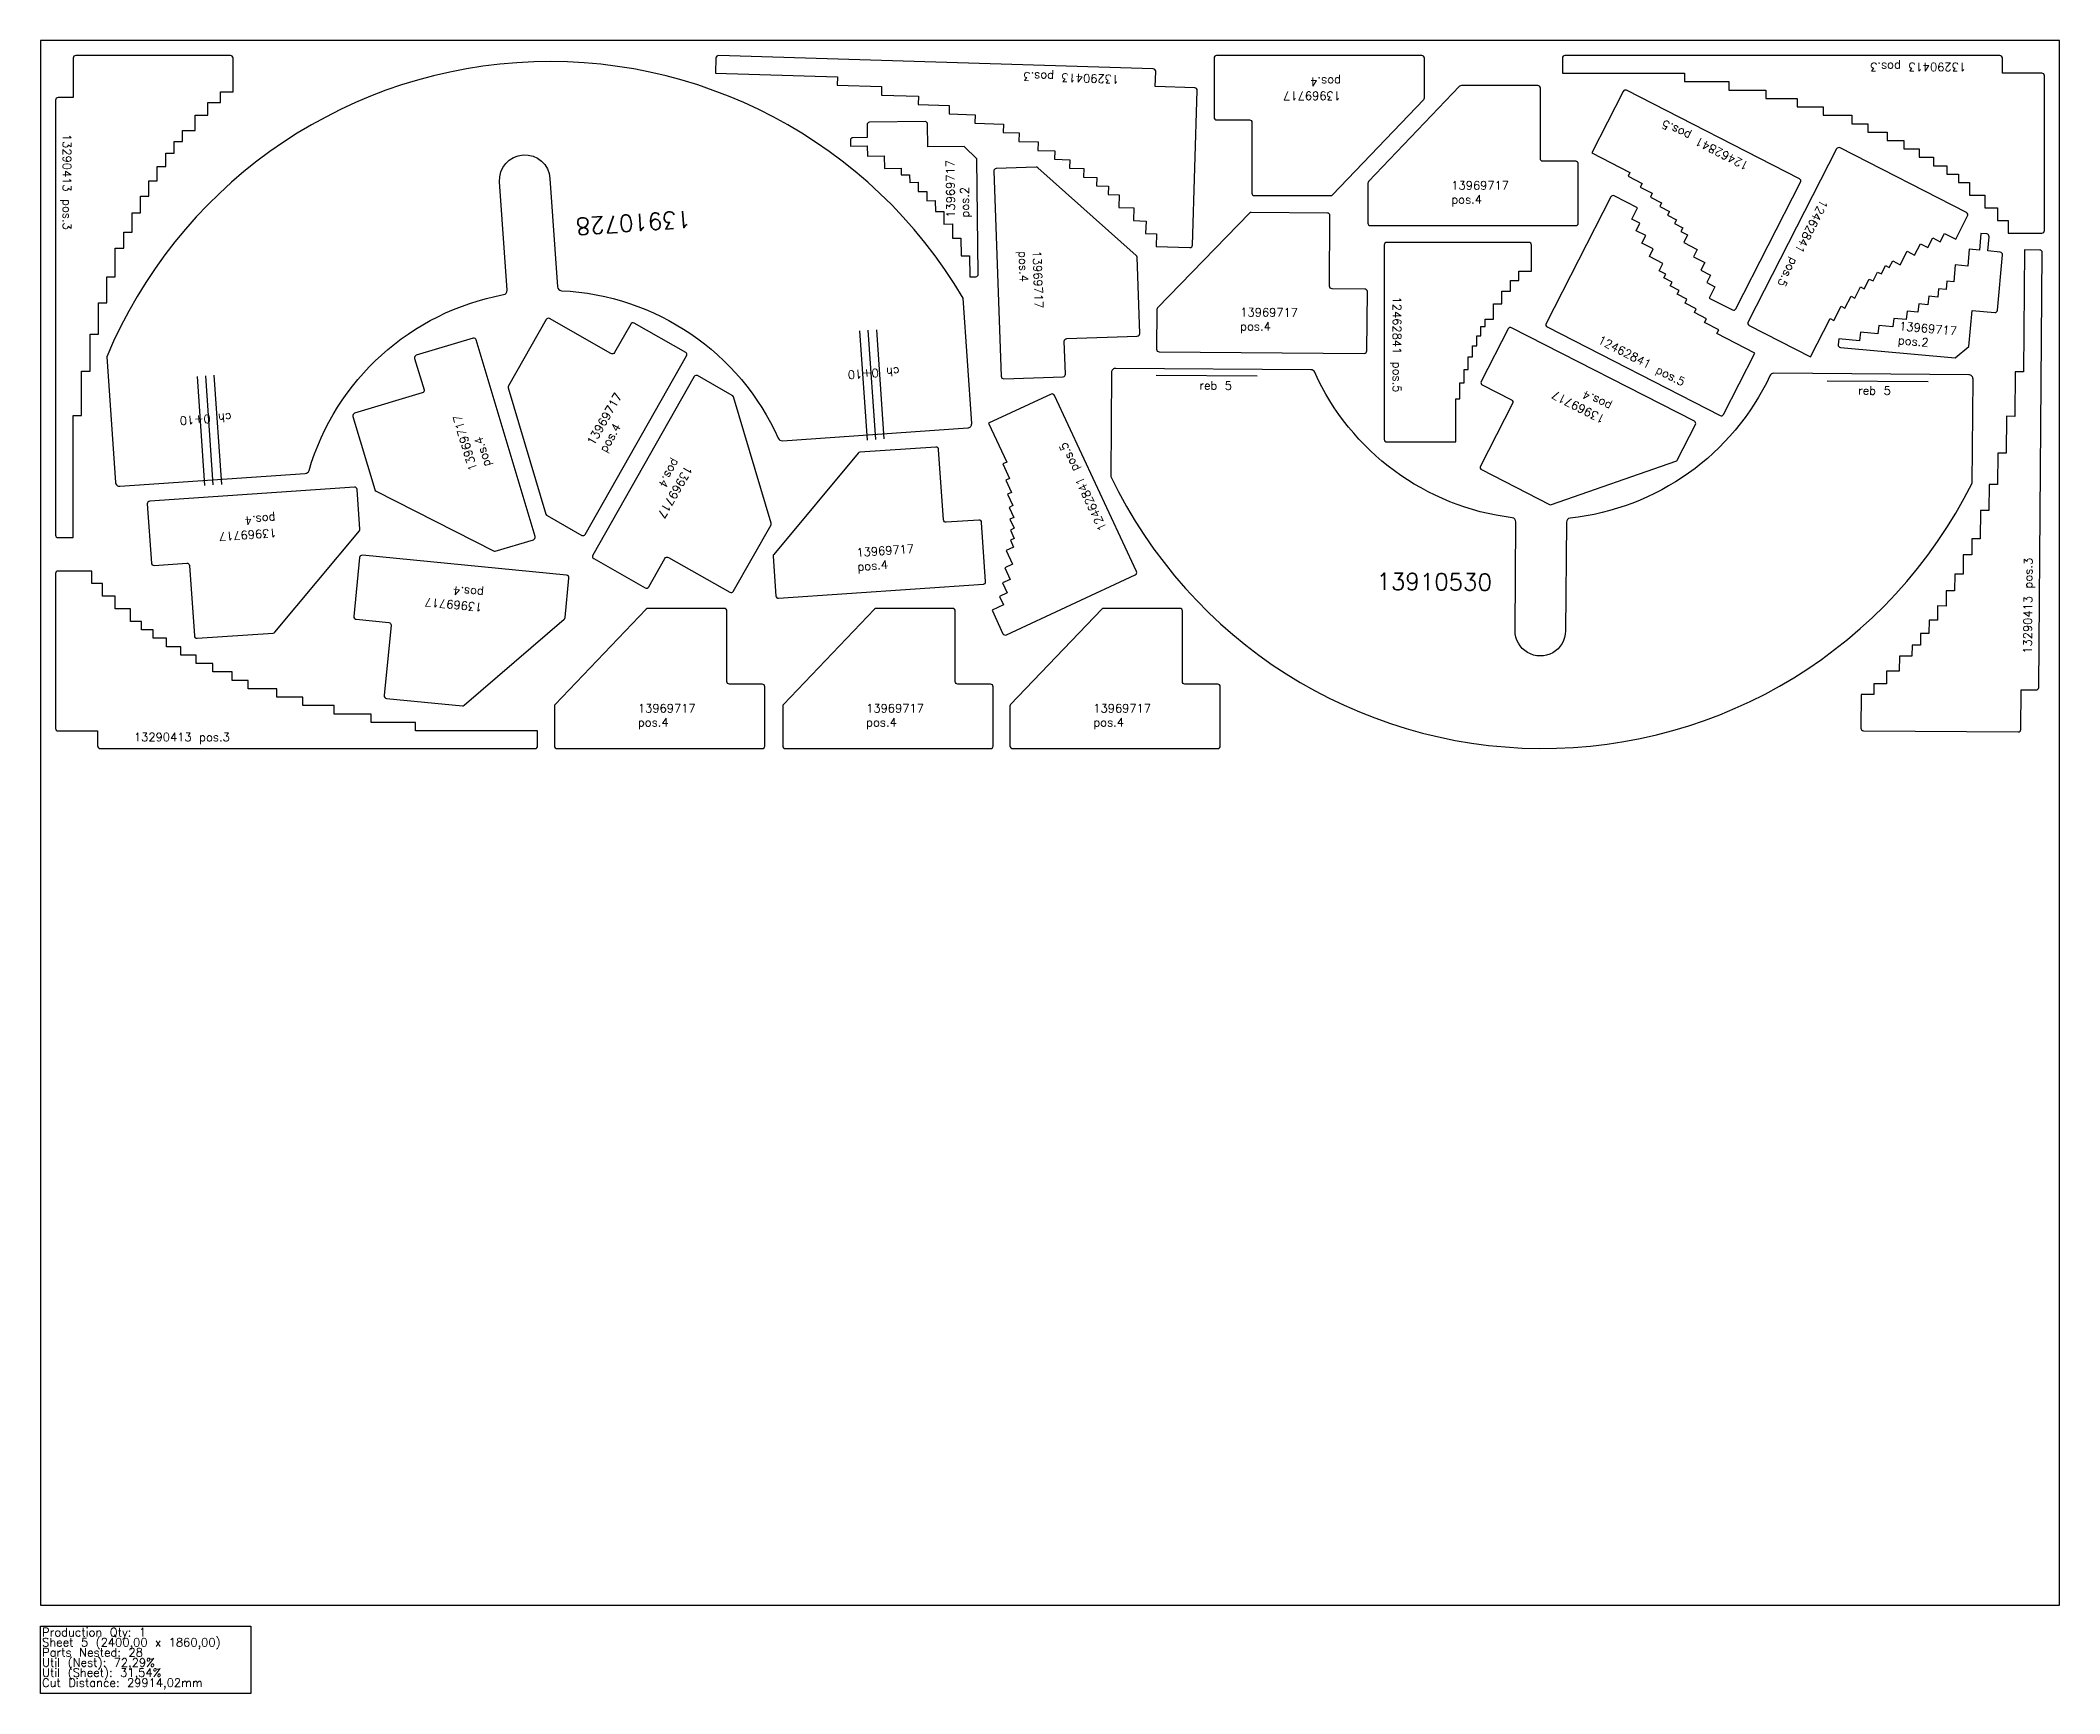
# Model space of a CAD drawing. Header units: millimetres. Extents: x 10080 to 12480, y -105 to 1860.
import ezdxf

# ---------------------------------------------------------------- set-up
doc = ezdxf.new("R2010")
doc.units = ezdxf.units.MM
for name, color, linetype in [('12462841', 7, 'Continuous'), ('13290413', 7, 'Continuous'), ('13910530', 7, 'Continuous'), ('13969717', 7, 'Continuous'), ('Chanfro', 7, 'Continuous'), ('Rebaixo', 7, 'Continuous'), ('sheet', 24, 'Continuous'), ('Stats', 7, 'Continuous'), ('Texto', 7, 'Continuous')]:
    doc.layers.add(name, color=color, linetype=linetype)
doc.styles.get("Standard").update_dxf_attribs({"font": 'txt.shx'})

msp = doc.modelspace()

# ---------------------------------------------------------------- linework, layer by layer
at = {"color": 1}
msp.add_lwpolyline([(10159, 1483.8), (10169.3, 1334.6, 0.414214), (10174.6, 1330), (10394.9, 1345.1, 0.313978), (10399.3, 1348.7, -0.28246), (10630.6, 1557.8, 0.380698), (10634.7, 1563.1), (10625.8, 1691.8, -0.999988), (10685.7, 1695.9), (10694.6, 1567.2, 0.380698), (10699.3, 1562.5, -0.28246), (10957.1, 1387.1, 0.313978), (10962, 1384.1), (11182.2, 1399.3, 0.414214), (11186.9, 1404.6), (11176.6, 1553.8, 0.618513)], format="xyb", close=True, dxfattribs=at)
at = {"layer": '12462841', "color": 1}
for points in [[(11965.3, 1800.7, 0.414214), (11961.2, 1799.3), (11923.9, 1726.4), (11969.3, 1703.1), (11967, 1698.7), (11983.9, 1690), (11981.6, 1685.6), (11995.9, 1678.3), (11993.6, 1673.8), (12006.9, 1667), (12004.7, 1662.5), (12016.2, 1656.6), (12014, 1652.2), (12024.6, 1646.7), (12022.4, 1642.2), (12032.2, 1637.2), (12029.9, 1632.8), (12037.9, 1628.7), (12033.3, 1619.8), (12049.4, 1611.6), (12044.8, 1602.7), (12058.2, 1595.8), (12053.6, 1586.9), (12065.2, 1581), (12060.6, 1572.1), (12070.4, 1567.1), (12063.6, 1553.7), (12091.2, 1539.6, 0.414214), (12095.2, 1540.9), (12172.2, 1691.4, 0.414214), (12170.9, 1695.4)], [(12109.7, 1525.4, 0.414214), (12111, 1521.3), (12184, 1484), (12207.2, 1529.4), (12211.7, 1527.1), (12220.4, 1544), (12224.8, 1541.7), (12232.1, 1556), (12236.5, 1553.7), (12243.4, 1567), (12247.8, 1564.8), (12253.7, 1576.3), (12258.2, 1574.1), (12263.7, 1584.7), (12268.1, 1582.5), (12273.1, 1592.3), (12277.6, 1590), (12281.7, 1598), (12290.6, 1593.4), (12298.8, 1609.5), (12307.7, 1604.9), (12314.5, 1618.3), (12323.4, 1613.7), (12329.3, 1625.3), (12338.2, 1620.7), (12343.3, 1630.5), (12356.6, 1623.7), (12370.7, 1651.3, 0.414214), (12369.4, 1655.3), (12219, 1732.3, 0.414214), (12215, 1731)], [(12076.5, 1414.1, 0.414214), (12080.5, 1415.4), (12117.9, 1488.4), (12072.5, 1511.7), (12074.8, 1516.1), (12057.9, 1524.8), (12060.1, 1529.2), (12045.9, 1536.5), (12048.2, 1541), (12034.8, 1547.8), (12037.1, 1552.3), (12025.5, 1558.2), (12027.8, 1562.6), (12017.1, 1568.1), (12019.4, 1572.6), (12009.6, 1577.6), (12011.9, 1582), (12003.9, 1586.1), (12008.4, 1595), (11992.4, 1603.2), (11997, 1612.1), (11983.6, 1619), (11988.2, 1627.9), (11976.6, 1633.8), (11981.2, 1642.7), (11971.4, 1647.7), (11978.2, 1661), (11950.6, 1675.2, 0.414214), (11946.6, 1673.9), (11869.6, 1523.4, 0.414214), (11870.9, 1519.4)], [(11677.2, 1385.8, 0.414214), (11680.2, 1382.8), (11762.2, 1382.8), (11762.2, 1433.8), (11767.2, 1433.8), (11767.2, 1452.8), (11772.2, 1452.8), (11772.2, 1468.8), (11777.2, 1468.8), (11777.2, 1483.8), (11782.2, 1483.8), (11782.2, 1496.8), (11787.2, 1496.8), (11787.2, 1508.8), (11792.2, 1508.8), (11792.2, 1519.8), (11797.2, 1519.8), (11797.2, 1528.8), (11807.2, 1528.8), (11807.2, 1546.8), (11817.2, 1546.8), (11817.2, 1561.8), (11827.2, 1561.8), (11827.2, 1574.8), (11837.2, 1574.8), (11837.2, 1585.8), (11852.2, 1585.8), (11852.2, 1616.8, 0.414214), (11849.2, 1619.8), (11680.2, 1619.8, 0.414214), (11677.2, 1616.8)], [(11285.2, 1438.1, 0.414214), (11281.3, 1439.6), (11206.9, 1404.9), (11228.5, 1358.7), (11223.9, 1356.6), (11231.9, 1339.4), (11227.4, 1337.3), (11234.2, 1322.8), (11229.6, 1320.6), (11236, 1307), (11231.4, 1304.9), (11236.9, 1293.1), (11232.4, 1291), (11237.5, 1280.2), (11232.9, 1278), (11237.6, 1268.1), (11233, 1266), (11236.8, 1257.8), (11227.8, 1253.6), (11235.4, 1237.3), (11226.3, 1233), (11232.6, 1219.4), (11223.6, 1215.2), (11229.1, 1203.4), (11220, 1199.2), (11224.6, 1189.2), (11211.1, 1182.9), (11224.1, 1154.8, 0.414214), (11228.1, 1153.4), (11381.3, 1224.7, 0.414214), (11382.8, 1228.7)]]:
    msp.add_lwpolyline(points, format="xyb", close=True, dxfattribs=at)
at = {"layer": '13290413', "color": 1}
for points in [[(10119, 1792), (10101, 1792, 0.414214), (10098, 1789), (10098, 1272, 0.414214), (10101, 1269), (10119, 1269), (10119, 1414), (10129, 1414), (10129, 1467), (10139, 1467), (10139, 1511), (10149, 1511), (10149, 1548), (10159, 1548), (10159, 1579), (10169, 1579), (10169, 1613), (10179, 1613), (10179, 1632), (10189, 1632), (10189, 1655), (10199, 1655), (10199, 1675), (10209, 1675), (10209, 1693), (10219, 1693), (10219, 1710), (10229, 1710), (10229, 1726), (10239, 1726), (10239, 1740), (10249, 1740), (10249, 1753), (10264, 1753), (10264, 1771), (10279, 1771), (10279, 1786), (10294, 1786), (10294, 1799), (10309, 1799), (10309, 1839, 0.414214), (10306, 1842), (10122, 1842, 0.414214), (10119, 1839)], [(11405.1, 1805.1), (11405.6, 1823.1, 0.414214), (11402.7, 1826.2), (10886, 1842, 0.414214), (10882.9, 1839.1), (10882.3, 1821.1), (11027.3, 1816.6), (11027, 1806.6), (11079.9, 1805), (11079.6, 1795), (11123.6, 1793.7), (11123.3, 1783.7), (11160.3, 1782.6), (11160, 1772.6), (11191, 1771.6), (11190.7, 1761.6), (11224.6, 1760.6), (11224.3, 1750.6), (11243.3, 1750), (11243, 1740), (11266, 1739.3), (11265.7, 1729.3), (11285.7, 1728.7), (11285.4, 1718.7), (11303.4, 1718.1), (11303.1, 1708.2), (11320.1, 1707.6), (11319.8, 1697.6), (11335.8, 1697.1), (11335.4, 1687.2), (11349.4, 1686.7), (11349.1, 1676.7), (11362.1, 1676.3), (11361.7, 1661.3), (11379.7, 1660.8), (11379.2, 1645.8), (11394.2, 1645.3), (11393.7, 1630.3), (11406.7, 1629.9), (11406.3, 1615), (11446.3, 1613.7, 0.414214), (11449.3, 1616.6), (11455, 1800.6, 0.414214), (11452.1, 1803.6)], [(12412, 1821), (12412, 1839, 0.414214), (12409, 1842), (11892, 1842, 0.414214), (11889, 1839), (11889, 1821), (12034, 1821), (12034, 1811), (12087, 1811), (12087, 1801), (12131, 1801), (12131, 1791), (12168, 1791), (12168, 1781), (12199, 1781), (12199, 1771), (12233, 1771), (12233, 1761), (12252, 1761), (12252, 1751), (12275, 1751), (12275, 1741), (12295, 1741), (12295, 1731), (12313, 1731), (12313, 1721), (12330, 1721), (12330, 1711), (12346, 1711), (12346, 1701), (12360, 1701), (12360, 1691), (12373, 1691), (12373, 1676), (12391, 1676), (12391, 1661), (12406, 1661), (12406, 1646), (12419, 1646), (12419, 1631), (12459, 1631, 0.414214), (12462, 1634), (12462, 1818, 0.414214), (12459, 1821)], [(12434.2, 1088), (12452.2, 1087.9, 0.414214), (12455.2, 1090.8), (12459.4, 1607.8, 0.414214), (12456.4, 1610.8), (12438.4, 1611), (12437.2, 1466), (12427.2, 1466.1), (12426.8, 1413.1), (12416.8, 1413.2), (12416.4, 1369.2), (12406.4, 1369.2), (12406.1, 1332.2), (12396.1, 1332.3), (12395.9, 1301.3), (12385.9, 1301.4), (12385.6, 1267.4), (12375.6, 1267.5), (12375.5, 1248.5), (12365.5, 1248.6), (12365.3, 1225.6), (12355.3, 1225.7), (12355.1, 1205.7), (12345.1, 1205.7), (12345, 1187.7), (12335, 1187.8), (12334.8, 1170.8), (12324.8, 1170.9), (12324.7, 1154.9), (12314.7, 1155), (12314.6, 1141), (12304.6, 1141.1), (12304.5, 1128.1), (12289.5, 1128.2), (12289.3, 1110.2), (12274.3, 1110.3), (12274.2, 1095.3), (12259.2, 1095.4), (12259.1, 1082.4), (12244.1, 1082.5), (12243.8, 1042.5, 0.414214), (12246.8, 1039.5), (12430.8, 1038, 0.414214), (12433.8, 1041)], [(10148, 1039.3), (10148, 1021.3, 0.414214), (10151, 1018.3), (10668, 1018.3, 0.414214), (10671, 1021.3), (10671, 1039.3), (10526, 1039.3), (10526, 1049.3), (10473, 1049.3), (10473, 1059.3), (10429, 1059.3), (10429, 1069.3), (10392, 1069.3), (10392, 1079.3), (10361, 1079.3), (10361, 1089.3), (10327, 1089.3), (10327, 1099.3), (10308, 1099.3), (10308, 1109.3), (10285, 1109.3), (10285, 1119.3), (10265, 1119.3), (10265, 1129.3), (10247, 1129.3), (10247, 1139.3), (10230, 1139.3), (10230, 1149.3), (10214, 1149.3), (10214, 1159.3), (10200, 1159.3), (10200, 1169.3), (10187, 1169.3), (10187, 1184.3), (10169, 1184.3), (10169, 1199.3), (10154, 1199.3), (10154, 1214.3), (10141, 1214.3), (10141, 1229.3), (10101, 1229.3, 0.414214), (10098, 1226.3), (10098, 1042.3, 0.414214), (10101, 1039.3)]]:
    msp.add_lwpolyline(points, format="xyb", close=True, dxfattribs=at)
at = {"layer": '13910530', "color": 1}
msp.add_lwpolyline([(12376.1, 1333.9), (12377.1, 1457.4, 0.414214), (12372.1, 1462.5), (12140.2, 1464.3, 0.292513), (12135.7, 1461.4, -0.261349), (11898.2, 1292.1, 0.380698), (11893.8, 1287.2), (11892.8, 1158.1, -1.000012), (11832.8, 1158.6), (11833.8, 1287.6, 0.380698), (11829.4, 1292.6, -0.261349), (11594.6, 1465.5, 0.292513), (11590.1, 1468.5), (11358.2, 1470.2, 0.414214), (11353.1, 1465.3), (11352.2, 1341.8, 0.624001)], format="xyb", close=True, dxfattribs=at)
at = {"layer": '13969717', "color": 1}
for points in [[(11722, 1842), (11478, 1842, 0.414214), (11475, 1839), (11475, 1768.5, 0.414214), (11478, 1765.5), (11517, 1765.5, -0.414214), (11520, 1762.5), (11520, 1678.5, 0.414214), (11523, 1675.5), (11613.7, 1675.5, 0.204693), (11615.9, 1676.4), (11724.2, 1789.6, 0.193144), (11725, 1791.7), (11725, 1839, 0.414214)], [(11660.8, 1639.8), (11904.8, 1639.8, 0.414214), (11907.8, 1642.8), (11907.8, 1713.3, 0.414214), (11904.8, 1716.3), (11865.8, 1716.3, -0.414214), (11862.8, 1719.3), (11862.8, 1803.3, 0.414214), (11859.8, 1806.3), (11769.1, 1806.3, 0.204693), (11766.9, 1805.4), (11658.7, 1692.2, 0.193144), (11657.8, 1690.1), (11657.8, 1642.8, 0.414214)], [(11184.7, 1579), (11191.7, 1579.1, 0.414214), (11194.7, 1582.1), (11193, 1719.1), (11177.8, 1733.9), (11134.8, 1733.4), (11134.5, 1760.4, 0.414214), (11131.5, 1763.4), (11065.5, 1762.6, 0.414214), (11062.5, 1759.5), (11062.7, 1744.5), (11045.7, 1744.3, 0.414214), (11042.7, 1741.3), (11042.8, 1734.3), (11062.8, 1734.5), (11063, 1722.5), (11083, 1722.8), (11083.2, 1707.8), (11103.2, 1708), (11103.2, 1700), (11113.2, 1700.2), (11113.4, 1691.2), (11123.4, 1691.3), (11123.5, 1680.3), (11133.5, 1680.4), (11133.6, 1669.4), (11143.6, 1669.5), (11143.8, 1656.5), (11153.8, 1656.6), (11154, 1641.6), (11164, 1641.8), (11164.2, 1624.8), (11174.2, 1624.9), (11174.4, 1603.9), (11184.4, 1604)], [(11213.2, 1704.5), (11221.9, 1460.7, 0.414214), (11225.1, 1457.8), (11295.5, 1460.3, 0.414214), (11298.4, 1463.4), (11297, 1502.4, -0.414214), (11299.9, 1505.5), (11383.8, 1508.5, 0.414214), (11386.7, 1511.6), (11383.5, 1602.3, 0.204693), (11382.5, 1604.4), (11265.5, 1708.6, 0.193144), (11263.4, 1709.3), (11216.1, 1707.7, 0.414214)], [(11409.6, 1489.9), (11653.6, 1488, 0.414214), (11656.6, 1491), (11657.2, 1561.5, 0.414214), (11654.2, 1564.5), (11615.2, 1564.8, -0.414214), (11612.2, 1567.8), (11612.8, 1651.8, 0.414214), (11609.9, 1654.8), (11519.1, 1655.5, 0.204693), (11517, 1654.6), (11407.8, 1542.2, 0.193144), (11407, 1540.2), (11406.6, 1492.9, 0.414214)], [(12217.4, 1505.3), (12216.8, 1498.3, 0.414214), (12219.5, 1495), (12355.9, 1482.7), (12372.2, 1496.2), (12376.1, 1539.1), (12403, 1536.6, 0.414214), (12406.2, 1539.3), (12412.2, 1605.1, 0.414214), (12409.5, 1608.3), (12394.5, 1609.7), (12396.1, 1626.6, 0.414214), (12393.4, 1629.9), (12386.4, 1630.5), (12384.6, 1610.6), (12372.6, 1611.7), (12370.8, 1591.8), (12355.9, 1593.1), (12354.1, 1573.2), (12346.1, 1573.9), (12345.2, 1564), (12336.2, 1564.8), (12335.3, 1554.8), (12324.4, 1555.8), (12323.5, 1545.8), (12312.5, 1546.8), (12311.6, 1536.9), (12298.7, 1538.1), (12297.8, 1528.1), (12282.8, 1529.5), (12281.9, 1519.5), (12265, 1521), (12264.1, 1511.1), (12243.2, 1513), (12242.3, 1503)], [(10727.5, 1272.9), (10848.1, 1485, 0.414214), (10847, 1489.1), (10785.7, 1523.9, 0.414214), (10781.6, 1522.8), (10762.3, 1488.9, -0.414214), (10758.2, 1487.8), (10685.2, 1529.3, 0.414214), (10681.1, 1528.1), (10636.3, 1449.3, 0.204693), (10636, 1446.9), (10680.9, 1296.9, 0.193144), (10682.3, 1295.1), (10723.5, 1271.7, 0.414214)], [(12045.9, 1407.4), (11828.7, 1518.5, 0.414214), (11824.6, 1517.2), (11792.5, 1454.5, 0.414214), (11793.8, 1450.4), (11828.5, 1432.7, -0.414214), (11829.8, 1428.6), (11791.6, 1353.8, 0.414214), (11792.9, 1349.8), (11873.6, 1308.5, 0.204693), (11876, 1308.3), (12023.9, 1359.8, 0.193144), (12025.6, 1361.2), (12047.2, 1403.3, 0.414214)], [(10668, 1270.2), (10598.1, 1504, 0.414214), (10594.3, 1506), (10526.8, 1485.8, 0.414214), (10524.8, 1482), (10536, 1444.7, -0.414214), (10533.9, 1440.9), (10453.5, 1416.8, 0.414214), (10451.5, 1413.1), (10477.5, 1326.2, 0.204693), (10479, 1324.4), (10618.5, 1253.1, 0.193144), (10620.7, 1252.9), (10666, 1266.5, 0.414214)], [(10857.1, 1460.4), (10736.6, 1248.2, 0.414214), (10737.7, 1244.1), (10799, 1209.3, 0.414214), (10803.1, 1210.4), (10822.3, 1244.3, -0.414214), (10826.4, 1245.5), (10899.5, 1204, 0.414214), (10903.5, 1205.1), (10948.4, 1284, 0.204693), (10948.6, 1286.3), (10903.7, 1436.4, 0.193144), (10902.3, 1438.1), (10861.2, 1461.5, 0.414214)], [(10957.3, 1196.9), (11200.8, 1213.6, 0.414214), (11203.5, 1216.8), (11198.7, 1287.1, 0.414214), (11195.5, 1289.9), (11156.6, 1287.2, -0.414214), (11153.4, 1290), (11147.6, 1373.8, 0.414214), (11144.4, 1376.6), (11053.9, 1370.4, 0.204693), (11051.8, 1369.3), (10951.6, 1249, 0.193144), (10950.9, 1246.8), (10954.1, 1199.6, 0.414214)], [(10453.3, 1329.1), (10209.9, 1312.3, 0.414214), (10207.1, 1309.1), (10211.9, 1238.8, 0.414214), (10215.1, 1236), (10254, 1238.7, -0.414214), (10257.2, 1235.9), (10263, 1152.1, 0.414214), (10266.2, 1149.3), (10356.7, 1155.5, 0.204693), (10358.8, 1156.6), (10459.1, 1277, 0.193144), (10459.7, 1279.1), (10456.5, 1326.3, 0.414214)], [(10705.5, 1224.3), (10462.7, 1248, 0.414214), (10459.4, 1245.3), (10452.6, 1175.1, 0.414214), (10455.3, 1171.9), (10494.1, 1168.1, -0.414214), (10496.8, 1164.8), (10488.6, 1081.2, 0.414214), (10491.3, 1077.9), (10581.6, 1069.1, 0.204693), (10583.8, 1069.8), (10702.6, 1172, 0.193144), (10703.6, 1173.9), (10708.2, 1221, 0.414214)], [(10694, 1018.3), (10938, 1018.3, 0.414214), (10941, 1021.3), (10941, 1091.8, 0.414214), (10938, 1094.8), (10899, 1094.8, -0.414214), (10896, 1097.8), (10896, 1181.8, 0.414214), (10893, 1184.8), (10802.3, 1184.8, 0.204693), (10800.1, 1183.9), (10691.8, 1070.7, 0.193144), (10691, 1068.6), (10691, 1021.3, 0.414214)], [(10965.4, 1018.3), (11209.4, 1018.3, 0.414214), (11212.4, 1021.3), (11212.4, 1091.8, 0.414214), (11209.4, 1094.8), (11170.4, 1094.8, -0.414214), (11167.4, 1097.8), (11167.4, 1181.8, 0.414214), (11164.4, 1184.8), (11073.6, 1184.8, 0.204693), (11071.5, 1183.9), (10963.2, 1070.6, 0.193144), (10962.4, 1068.6), (10962.4, 1021.3, 0.414214)], [(11235.4, 1018.3), (11479.4, 1018.3, 0.414214), (11482.4, 1021.3), (11482.4, 1091.8, 0.414214), (11479.4, 1094.8), (11440.4, 1094.8, -0.414214), (11437.4, 1097.8), (11437.4, 1181.8, 0.414214), (11434.4, 1184.8), (11343.6, 1184.8, 0.204693), (11341.5, 1183.9), (11233.2, 1070.6, 0.193144), (11232.4, 1068.6), (11232.4, 1021.3, 0.414214)]]:
    msp.add_lwpolyline(points, format="xyb", close=True, dxfattribs=at)
at = {"layer": 'Chanfro', "color": 1}
for p, q in [((11053.6, 1514.7), (11062.5, 1385)), ((11063.6, 1515.4), (11072.5, 1385.7)), ((11073.6, 1516.1), (11082.5, 1386.4)), ((10266.3, 1460.6), (10275.2, 1330.9)), ((10276.2, 1461.2), (10285.1, 1331.6)), ((10286.2, 1461.9), (10295.1, 1332.2))]:
    msp.add_line(p, q, dxfattribs=at)
at = {"layer": 'Rebaixo', "color": 1}
for p, q in [((11526.3, 1460.7), (11406.2, 1461.6)), ((12203.9, 1455.5), (12323.9, 1454.6))]:
    msp.add_line(p, q, dxfattribs=at)
at = {"layer": 'sheet', "color": 7}
msp.add_lwpolyline([(10080, 0), (12480, 0), (12480, 1860), (10080, 1860)], close=True, dxfattribs=at)
at = {"layer": 'Stats', "color": 151}
msp.add_lwpolyline([(10080, -25), (10330, -25), (10330, -105), (10080, -105), (10080, -25)], close=True, dxfattribs=at)

# ---------------------------------------------------------------- texts
at = {"layer": 'Chanfro', "color": 1, "char_height": 10, "width": 141.629, "rotation": 183.9346}
for insert, attachment_point in [((11039.3, 1467.4), 9), ((10306.8, 1417), 7)]:
    msp.add_mtext('ch 0+10', dxfattribs=dict(at, insert=insert, attachment_point=attachment_point))
at = {"layer": 'Rebaixo', "color": 1}
for p in [(11457.4, 1445), (12240.4, 1439)]:
    msp.add_text('reb 5', height=10, rotation=359.5614, dxfattribs=at).set_placement(p)
at = {"layer": 'Stats', "color": 60}
for s, p in [('Sheet 5 (2400,00 x 1860,00)', (10082, -49)), ('Production Qty: 1', (10082, -37)), ('Parts Nested: 28', (10082, -61)), ('Util (Nest): 72,29%', (10082, -73)), ('Cut Distance: 29914,02mm', (10082, -97)), ('Util (Sheet): 31,54%', (10082, -85))]:
    msp.add_text(s, height=10, dxfattribs=at).set_placement(p)
at = {"layer": 'Texto', "color": 1, "attachment_point": 1}
for s, insert, char_height, width, rotation in [('13290413 pos.3', (11362, 1808.7), 10, 241.207, 178.2482), ('13290413 pos.3', (12368.8, 1823.3), 10, 241.207, 180), ('13969717\\Ppos.4', (11625.8, 1789.1), 10, 75.614, 180), ('12462841 pos.5', (12107, 1705.2), 10, 161.025, 152.8958), ('13290413 pos.3', (10116.7, 1748.8), 10, 241.207, 270), ('13969717\\Ppos.2', (11157.1, 1649.1), 10, 75.614, 90.7007), ('13969717\\Ppos.4', (11757, 1692.7), 10, 75.614, 360), ('13910728', (10854, 1637.9), 20, 245.736, 183.9346), ('12462841 pos.5', (12205.2, 1667.2), 10, 161.025, 242.8958), ('13969717\\Ppos.4', (11269.5, 1610.3), 10, 75.614, 272.05), ('13969717\\Ppos.4', (11506.2, 1542), 10, 75.614, 359.5614), ('12462841 pos.5', (11697.5, 1555.5), 10, 161.025, 270), ('13969717\\Ppos.2', (12289.9, 1525.6), 10, 75.614, 354.816), ('12462841 pos.5', (11934.7, 1509.6), 10, 161.025, 332.8954), ('13969717\\Ppos.4', (10729.1, 1382.6), 10, 75.614, 60.3928), ('13969717\\Ppos.4', (11936.2, 1404.1), 10, 75.614, 152.8954), ('13969717\\Ppos.4', (10589.8, 1347.2), 10, 75.614, 106.6658), ('12462841 pos.5', (11338.4, 1275.7), 10, 161.025, 114.9763), ('13969717\\Ppos.4', (10855.6, 1350.6), 10, 75.614, 240.3928), ('13969717\\Ppos.4', (10361, 1269.7), 10, 75.614, 183.935), ('13969717\\Ppos.4', (11049.6, 1256.2), 10, 75.614, 3.935), ('13910530', (11668.2, 1227.1), 20, 581.497, 359.5614), ('13290413 pos.3', (12436.8, 1131.1), 10, 241.207, 89.5364), ('13969717\\Ppos.4', (10604.7, 1181), 10, 75.614, 174.4265)]:
    msp.add_mtext(s, dxfattribs=dict(at, insert=insert, char_height=char_height, width=width, rotation=rotation))
at = {"layer": 'Texto', "color": 1, "char_height": 10, "attachment_point": 1}
for s, insert, width in [('13969717\\Ppos.4', (10790.2, 1071.2), 75.614), ('13969717\\Ppos.4', (11061.5, 1071.2), 75.614), ('13969717\\Ppos.4', (11331.5, 1071.2), 75.614), ('13290413 pos.3', (10191.2, 1037), 241.207)]:
    msp.add_mtext(s, dxfattribs=dict(at, insert=insert, width=width))

doc.saveas('drawing.dxf')
